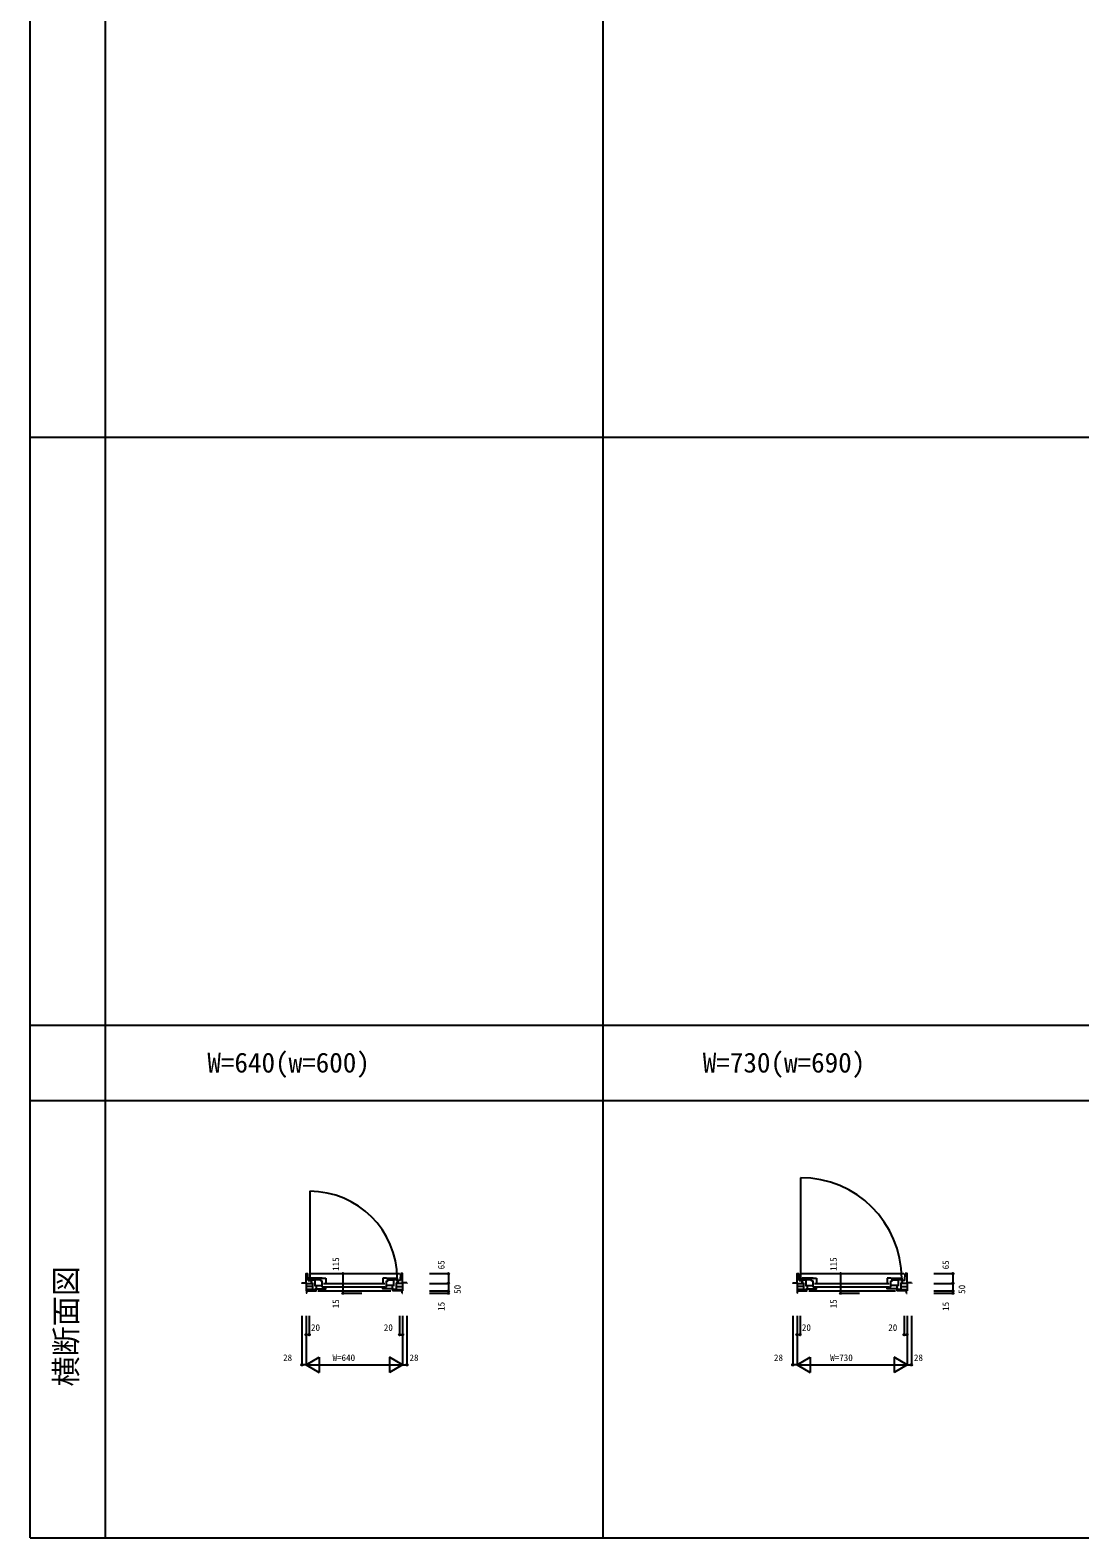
# Model space of a CAD drawing. Units: millimetres, scale not verified. Extents: x -13750 to 13750, y -10000 to 10000.
# Drawn here: x -13750 to -6790, y -10000 to 0 of the extents above; entities that cross this region are included whole.
import ezdxf
from ezdxf.enums import TextEntityAlignment as Align

# ---------------------------------------------------------------- set-up
doc = ezdxf.new("R2010")
doc.units = ezdxf.units.MM
doc.header["$LTSCALE"] = 50
for name, color, linetype in [('0-0_0', 3, 'Continuous'), ('0-2_YKK_B1', 4, 'Continuous'), ('0-4_YKK_F1', 7, 'Continuous'), ('0-6_YKK_N1', 2, 'Continuous')]:
    doc.layers.add(name, color=color, linetype=linetype)
doc.styles.add('ＭＳ ゴシック', font='')
doc.styles.get('ＭＳ ゴシック').set_extended_font_data('MS Gothic')

msp = doc.modelspace()

# ---------------------------------------------------------------- linework, layer by layer
at = {"layer": '0-2_YKK_B1'}
for p, q in [((-8641.3, -7611.2), (-8641.3, -8271.8)), ((-11896.3, -7701.19), (-11896.3, -8271.8)), ((-11905.64, -8292.5), (-11908, -8247.5)), ((-11905.64, -8292.5), (-11878, -8292.5)), ((-11887.6, -8281.5), (-11905, -8281.5)), ((-11898, -8247.5), (-11302, -8247.5)), ((-11896.3, -8272.8), (-11896.3, -8290.2)), ((-11887.2, -8292.5), (-11887.2, -8309.4)), ((-11814, -8278.5), (-11886, -8278.5)), ((-11886, -8278.5), (-11886, -8289.5)), ((-11886, -8289.5), (-11862, -8289.5)), ((-11862, -8289.5), (-11862, -8331.5)), ((-11823.2, -8289.5), (-11862, -8289.5)), ((-11814, -8278.5), (-11814, -8281.4)), ((-11814, -8278.7), (-11790, -8278.7)), ((-11814, -8338), (-11814, -8295.4)), ((-11790, -8278.7), (-11790, -8314.5)), ((-11388, -8278.7), (-11412, -8278.7)), ((-11412, -8278.7), (-11412, -8314.5)), ((-11388, -8278.5), (-11316, -8278.5)), ((-11388, -8278.5), (-11388, -8281.4)), ((-11388, -8338), (-11388, -8295.4)), ((-11378.8, -8289.5), (-11340, -8289.5)), ((-11316, -8289.5), (-11340, -8289.5)), ((-11340, -8289.5), (-11340, -8331.5)), ((-11294.36, -8292.5), (-11322, -8292.5)), ((-11316, -8278.5), (-11316, -8289.5)), ((-11312.8, -8292.5), (-11312.8, -8309.4)), ((-11294.36, -8292.5), (-11292, -8247.5)), ((-8650.64, -8292.5), (-8653, -8247.5)), ((-8650.64, -8292.5), (-8623, -8292.5)), ((-8632.6, -8281.5), (-8650, -8281.5)), ((-8643, -8247.5), (-7957, -8247.5)), ((-8641.3, -8272.8), (-8641.3, -8290.2)), ((-8632.2, -8292.5), (-8632.2, -8309.4)), ((-8559, -8278.5), (-8631, -8278.5)), ((-8631, -8278.5), (-8631, -8289.5)), ((-8631, -8289.5), (-8607, -8289.5)), ((-8607, -8289.5), (-8607, -8331.5)), ((-8568.2, -8289.5), (-8607, -8289.5)), ((-8559, -8278.5), (-8559, -8281.4)), ((-8559, -8278.7), (-8535, -8278.7)), ((-8559, -8338), (-8559, -8295.4)), ((-8535, -8278.7), (-8535, -8314.5)), ((-8043, -8278.7), (-8067, -8278.7)), ((-8067, -8278.7), (-8067, -8314.5)), ((-8043, -8278.5), (-7971, -8278.5)), ((-8043, -8278.5), (-8043, -8281.4)), ((-8043, -8338), (-8043, -8295.4)), ((-8033.8, -8289.5), (-7995, -8289.5)), ((-7971, -8289.5), (-7995, -8289.5)), ((-7995, -8289.5), (-7995, -8331.5)), ((-7949.36, -8292.5), (-7977, -8292.5)), ((-7971, -8278.5), (-7971, -8289.5)), ((-7967.8, -8292.5), (-7967.8, -8309.4)), ((-7949.36, -8292.5), (-7947, -8247.5)), ((-11948, -8309.1), (-11948, -8312.5)), ((-11920, -8309.1), (-11920, -8362.5)), ((-11920, -8312.5), (-11878, -8312.5)), ((-11878, -8332.5), (-11920, -8332.5)), ((-11878, -8352.5), (-11920, -8352.5)), ((-11916, -8362.5), (-11920, -8362.5)), ((-11916, -8377.5), (-11920, -8377.5)), ((-11916, -8377.5), (-11916, -8362.5)), ((-11916, -8362.5), (-11852, -8362.5)), ((-11887.2, -8309.4), (-11878, -8309.4)), ((-11878, -8309.4), (-11878, -8352.5)), ((-11878, -8352.5), (-11866, -8352.5)), ((-11866, -8362.5), (-11866, -8352.5)), ((-11866, -8352.5), (-11861.8, -8352.5)), ((-11854, -8362.5), (-11854, -8352.5)), ((-11852.9, -8326.1), (-11814, -8326.1)), ((-11842, -8362.5), (-11358, -8362.5)), ((-11804, -8312.5), (-11398, -8312.5)), ((-11804, -8334.5), (-11398, -8334.5)), ((-11349.1, -8326.1), (-11388, -8326.1)), ((-11284, -8362.5), (-11348, -8362.5)), ((-11346, -8362.5), (-11346, -8352.5)), ((-11334, -8352.5), (-11338.2, -8352.5)), ((-11334, -8362.5), (-11334, -8352.5)), ((-11322, -8352.5), (-11334, -8352.5)), ((-11312.8, -8309.4), (-11322, -8309.4)), ((-11322, -8309.4), (-11322, -8352.5)), ((-11280, -8312.5), (-11322, -8312.5)), ((-11322, -8332.5), (-11280, -8332.5)), ((-11322, -8352.5), (-11280, -8352.5)), ((-11284, -8377.5), (-11284, -8362.5)), ((-11284, -8362.5), (-11280, -8362.5)), ((-11284, -8377.5), (-11280, -8377.5)), ((-11280, -8309.1), (-11280, -8362.5)), ((-11252, -8309.1), (-11252, -8312.5)), ((-8693, -8309.1), (-8693, -8312.5)), ((-8665, -8309.1), (-8665, -8362.5)), ((-8665, -8312.5), (-8623, -8312.5)), ((-8623, -8332.5), (-8665, -8332.5)), ((-8623, -8352.5), (-8665, -8352.5)), ((-8661, -8362.5), (-8665, -8362.5)), ((-8661, -8377.5), (-8665, -8377.5)), ((-8661, -8377.5), (-8661, -8362.5)), ((-8661, -8362.5), (-8597, -8362.5)), ((-8632.2, -8309.4), (-8623, -8309.4)), ((-8623, -8309.4), (-8623, -8352.5)), ((-8623, -8352.5), (-8611, -8352.5)), ((-8611, -8362.5), (-8611, -8352.5)), ((-8611, -8352.5), (-8606.8, -8352.5)), ((-8599, -8362.5), (-8599, -8352.5)), ((-8597.9, -8326.1), (-8559, -8326.1)), ((-8587, -8362.5), (-8013, -8362.5)), ((-8549, -8312.5), (-8053, -8312.5)), ((-8549, -8334.5), (-8053, -8334.5)), ((-8004.1, -8326.1), (-8043, -8326.1)), ((-7939, -8362.5), (-8003, -8362.5)), ((-8001, -8362.5), (-8001, -8352.5)), ((-7989, -8352.5), (-7993.2, -8352.5)), ((-7989, -8362.5), (-7989, -8352.5)), ((-7977, -8352.5), (-7989, -8352.5)), ((-7967.8, -8309.4), (-7977, -8309.4)), ((-7977, -8309.4), (-7977, -8352.5)), ((-7935, -8312.5), (-7977, -8312.5)), ((-7977, -8332.5), (-7935, -8332.5)), ((-7977, -8352.5), (-7935, -8352.5)), ((-7939, -8377.5), (-7939, -8362.5)), ((-7939, -8362.5), (-7935, -8362.5)), ((-7939, -8377.5), (-7935, -8377.5)), ((-7935, -8309.1), (-7935, -8362.5)), ((-7907, -8309.1), (-7907, -8312.5))]:
    msp.add_line(p, q, dxfattribs=at)
for points in [[(-11948, -8309.1), (-11920, -8309.1), (-11920, -8247.5), (-11908, -8247.5)], [(-11814, -8295.4), (-11823.2, -8295.4), (-11823.2, -8278.5)], [(-11388, -8295.4), (-11378.8, -8295.4), (-11378.8, -8278.5)], [(-11252, -8309.1), (-11280, -8309.1), (-11280, -8247.5), (-11292, -8247.5)], [(-8693, -8309.1), (-8665, -8309.1), (-8665, -8247.5), (-8653, -8247.5)], [(-8559, -8295.4), (-8568.2, -8295.4), (-8568.2, -8278.5)], [(-8043, -8295.4), (-8033.8, -8295.4), (-8033.8, -8278.5)], [(-7907, -8309.1), (-7935, -8309.1), (-7935, -8247.5), (-7947, -8247.5)], [(-11862, -8326.1), (-11852.9, -8326.1), (-11852.9, -8348.5)], [(-11862, -8348.5), (-11790, -8348.5), (-11790, -8338), (-11814, -8338)], [(-11340, -8348.5), (-11412, -8348.5), (-11412, -8338), (-11388, -8338)], [(-11340, -8326.1), (-11349.1, -8326.1), (-11349.1, -8348.5)], [(-8607, -8326.1), (-8597.9, -8326.1), (-8597.9, -8348.5)], [(-8607, -8348.5), (-8535, -8348.5), (-8535, -8338), (-8559, -8338)], [(-7995, -8348.5), (-8067, -8348.5), (-8067, -8338), (-8043, -8338)], [(-7995, -8326.1), (-8004.1, -8326.1), (-8004.1, -8348.5)]]:
    msp.add_lwpolyline(points, dxfattribs=at)
for centre in [(-11896.3, -8281.5), (-8641.3, -8281.5)]:
    msp.add_circle(centre, 6.7, dxfattribs=at)
for centre, radius, start in [((-8641.3, -8281.5), 670.3, 0.21956), ((-11896.3, -8281.5), 580.31, 0.247)]:
    msp.add_arc(centre, radius, start, 90, dxfattribs=at)
at = {"layer": '0-4_YKK_F1'}
for p, q in [((-13750, -10000), (-13750, 10000)), ((-13250, -10000), (-13250, 9500)), ((-9950, -10000), (-9950, 9500)), ((-13750, -2700), (13250, -2700)), ((-13750, -6600), (13250, -6600)), ((-13750, -7100), (13250, -7100)), ((-13750, -10000), (13750, -10000))]:
    msp.add_line(p, q, dxfattribs=at)
at = {"layer": '0-6_YKK_N1'}
for p, q in [((-11676.37, -8247.5), (-11676.37, -8377.5)), ((-11676.37, -8247.5), (-11551.37, -8247.5)), ((-11102, -8247.5), (-10977, -8247.5)), ((-8376.37, -8247.5), (-8376.37, -8377.5)), ((-8376.37, -8247.5), (-8251.37, -8247.5)), ((-7757, -8247.5), (-7632, -8247.5)), ((-11676.37, -8362.5), (-11551.37, -8362.5)), ((-11676.37, -8377.5), (-11551.37, -8377.5)), ((-11102, -8312.5), (-10977, -8312.5)), ((-11102, -8362.5), (-10977, -8362.5)), ((-11102, -8377.5), (-10977, -8377.5)), ((-8376.37, -8362.5), (-8251.37, -8362.5)), ((-8376.37, -8377.5), (-8251.37, -8377.5)), ((-7757, -8312.5), (-7632, -8312.5)), ((-7757, -8362.5), (-7632, -8362.5)), ((-7757, -8377.5), (-7632, -8377.5)), ((-11948, -8527.5), (-11948, -8852.5)), ((-11900, -8527.5), (-11900, -8652.5)), ((-11300, -8527.5), (-11300, -8652.5)), ((-11280, -8527.5), (-11280, -8852.5)), ((-11252, -8527.5), (-11252, -8852.5)), ((-8693, -8527.5), (-8693, -8852.5)), ((-8645, -8527.5), (-8645, -8652.5)), ((-7955, -8527.5), (-7955, -8652.5)), ((-7935, -8527.5), (-7935, -8852.5)), ((-7907, -8527.5), (-7907, -8852.5)), ((-11900, -8652.5), (-11920, -8652.5)), ((-11300, -8652.5), (-11280, -8652.5)), ((-8645, -8652.5), (-8665, -8652.5)), ((-7955, -8652.5), (-7935, -8652.5)), ((-11920, -8852.5), (-11948, -8852.5)), ((-11920, -8852.5), (-11280, -8852.5)), ((-11920, -8852.5), (-11833.4, -8902.5)), ((-11833.4, -8802.5), (-11833.4, -8902.5)), ((-11280, -8852.5), (-11366.6, -8802.5)), ((-11366.6, -8802.5), (-11366.6, -8902.5)), ((-11280, -8852.5), (-11366.6, -8902.5)), ((-11280, -8852.5), (-11252, -8852.5)), ((-8665, -8852.5), (-8693, -8852.5)), ((-8665, -8852.5), (-7935, -8852.5)), ((-8665, -8852.5), (-8578.4, -8902.5)), ((-8578.4, -8802.5), (-8578.4, -8902.5)), ((-7935, -8852.5), (-8021.6, -8802.5)), ((-8021.6, -8802.5), (-8021.6, -8902.5)), ((-7935, -8852.5), (-8021.6, -8902.5)), ((-7935, -8852.5), (-7907, -8852.5))]:
    msp.add_line(p, q, dxfattribs=at)
for points in [[(-10977, -8247.5), (-10977, -8312.5), (-10977, -8362.5), (-10977, -8377.5)], [(-7632, -8247.5), (-7632, -8312.5), (-7632, -8362.5), (-7632, -8377.5)], [(-11920, -8527.5), (-11920, -8852.5), (-11833.4, -8802.5)], [(-8665, -8527.5), (-8665, -8852.5), (-8578.4, -8802.5)]]:
    msp.add_lwpolyline(points, dxfattribs=at)
for centre in [(-11676.37, -8247.5), (-10977, -8247.5), (-8376.37, -8247.5), (-7632, -8247.5), (-11676.37, -8362.5), (-11676.12, -8377.5), (-10977, -8312.5), (-10977, -8362.5), (-10977, -8377.5), (-8376.37, -8362.5), (-8376.12, -8377.5), (-7632, -8312.5), (-7632, -8362.5), (-7632, -8377.5), (-11920, -8652.5), (-11900, -8652.5), (-11300, -8652.5), (-11280, -8652.5), (-8665, -8652.5), (-8645, -8652.5), (-7955, -8652.5), (-7935, -8652.5), (-11948, -8852.5), (-11252, -8852.5), (-8693, -8852.5), (-7907, -8852.5)]:
    msp.add_circle(centre, 5, dxfattribs=at)

# ---------------------------------------------------------------- texts
at = {"layer": '0-0_0', "style": 'ＭＳ ゴシック'}
for s, p in [('W=640(w=600)', (-12575, -6953.37)), ('W=730(w=690)', (-9290, -6953.37))]:
    msp.add_text(s, height=132, dxfattribs=at).set_placement(p, align=Align.BOTTOM_LEFT)
msp.add_text('横断面図', height=146.6, rotation=90, dxfattribs=at).set_placement((-13395.05, -8996.49), align=Align.BOTTOM_LEFT)
at = {"layer": '0-6_YKK_N1', "style": 'ＭＳ ゴシック'}
for s, p in [('115', (-11688.37, -8229.2)), ('65', (-10989, -8219.2)), ('115', (-8388.37, -8229.2)), ('65', (-7644, -8219.2)), ('50', (-10881.76, -8381.59)), ('50', (-7536.76, -8381.59)), ('15', (-11688.37, -8477.51)), ('15', (-10989, -8494.56)), ('15', (-8388.37, -8477.51)), ('15', (-7644, -8494.56))]:
    msp.add_text(s, height=43.99, rotation=90, dxfattribs=at).set_placement(p, align=Align.BOTTOM_LEFT)
for s, p in [('20', (-11887.72, -8640.5)), ('20', (-11404.96, -8640.5)), ('20', (-8632.72, -8640.5)), ('20', (-8059.96, -8640.5)), ('28', (-12072.86, -8840.5)), ('W=640', (-11745, -8840.5)), ('28', (-11234.82, -8840.5)), ('28', (-8817.86, -8840.5)), ('W=730', (-8445, -8840.5)), ('28', (-7889.82, -8840.5))]:
    msp.add_text(s, height=43.99, dxfattribs=at).set_placement(p, align=Align.BOTTOM_LEFT)

doc.saveas('drawing.dxf')
